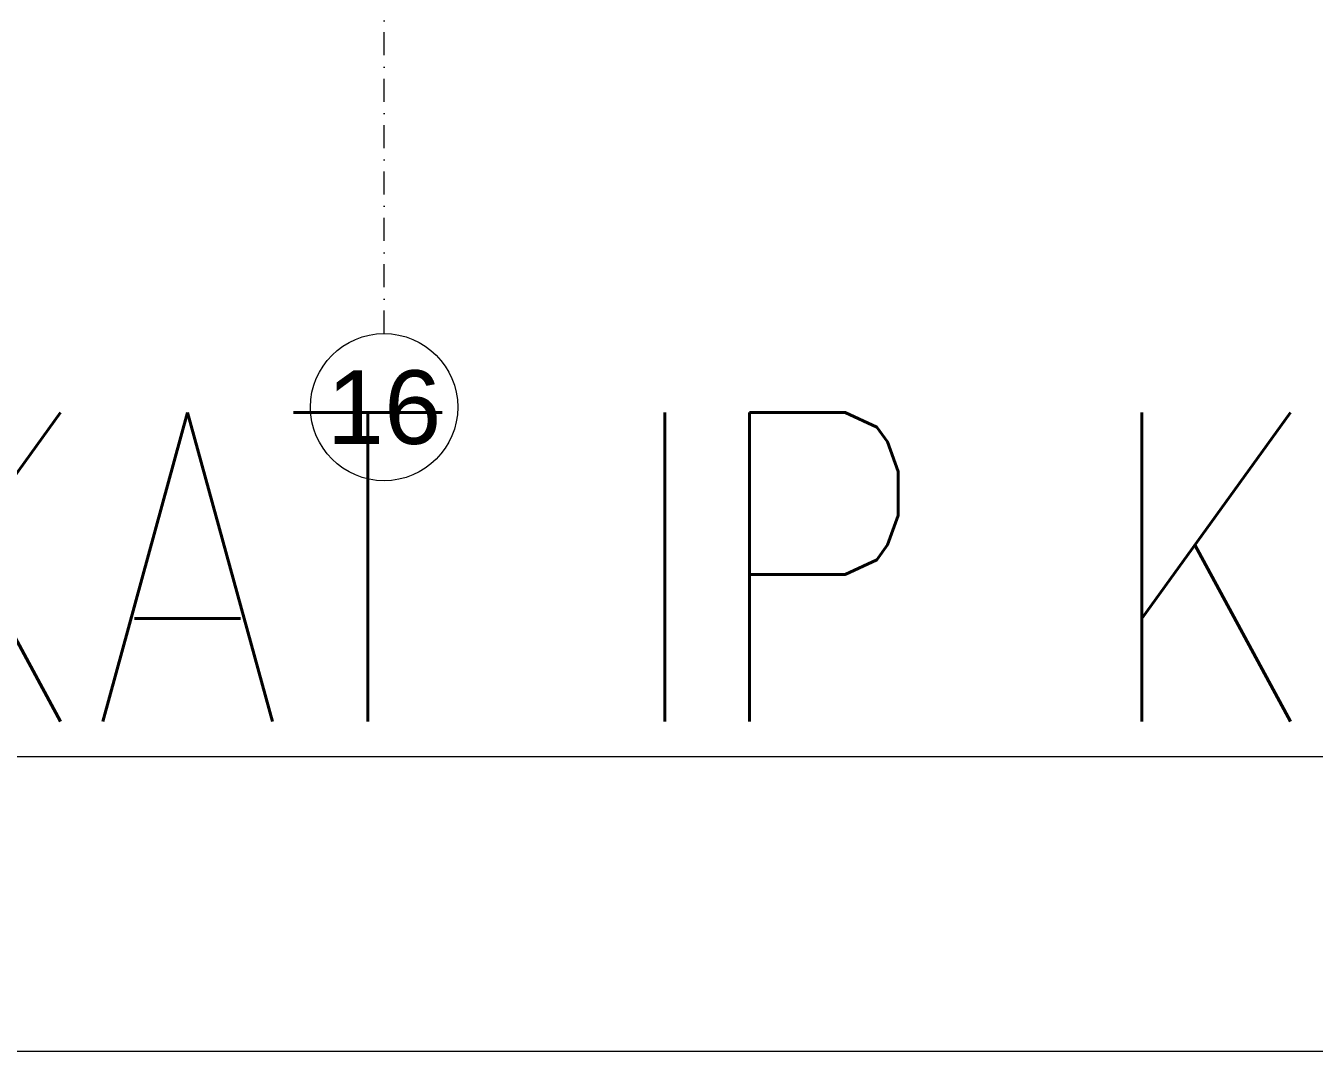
# Model space of a CAD drawing. Extents: x -1281 to 23780, y 0 to 7214.
# Drawn here: x 2525.2 to 2875.1, y 0 to 278.6 of the extents above; entities that cross this region are included whole.
import ezdxf
from ezdxf.enums import TextEntityAlignment as Align

# ---------------------------------------------------------------- set-up
doc = ezdxf.new("R2010")
doc.units = 0
doc.header["$LTSCALE"] = 25
doc.header["$MEASUREMENT"] = 0
doc.linetypes.add('DASHDOT2', pattern=[0.5, 0.25, -0.125, 0, -0.125])
doc.layers.get('0').update_dxf_attribs({"color": 9, "lineweight": 9})
for name, color, linetype, lineweight in [('10', 9, 'Continuous', 9), ('24', 9, 'DASHDOT2', 9), ('40A', 9, 'Continuous', 9), ('E-YAZI', 7, 'Continuous', 30)]:
    doc.layers.add(name, color=color, linetype=linetype, lineweight=lineweight)
doc.styles.add('Arial', font='arial.ttf', dxfattribs={"height": 2.5})
doc.styles.add('E-YAZI', font='txttw.shx')

# ---------------------------------------------------------------- blocks, each defined once
blk = doc.blocks.new('0_aks')
at = {"linetype": 'Continuous'}
blk.add_circle((0, 0), 2, dxfattribs=at)
at = {"style": 'Arial'}
blk.add_attdef('AKS', text='', height=2, dxfattribs=at).set_placement((0, 0), align=Align.MIDDLE_CENTER)
blk = doc.blocks.new('P-AKS_AUDI')
at = {"layer": '24'}
blk.add_lwpolyline([(-2100, -2590), (-2100, -2440)], dxfattribs=at)
at = {"layer": '24', "xscale": 10, "yscale": 10, "zscale": 10}
blk.add_blockref('0_aks', (-2100, -2610), dxfattribs=at).add_auto_attribs({'AKS': '16'})
blk = doc.blocks.new('p-zemin kat')
at = {"layer": '24'}
blk.add_blockref('P-AKS_AUDI', (4722.5, 2785), dxfattribs=at)

msp = doc.modelspace()

# ---------------------------------------------------------------- linework, layer by layer
at = {"layer": '40A'}
for points in [[(5945, 4205), (0, 4205), (0, 0), (5945, 0)], [(5405.06, 80), (80, 80), (80, 4125), (5405.06, 4125)]]:
    msp.add_lwpolyline(points, close=True, dxfattribs=at)

# ---------------------------------------------------------------- block references
at = {"layer": '10'}
msp.add_blockref('p-zemin kat', (0, 0), dxfattribs=at)

# ---------------------------------------------------------------- texts
at = {"layer": 'E-YAZI', "color": 4, "style": 'E-YAZI', "width": 0.8}
msp.add_text('ZEMIN KAT IP KAMERA YERLESIM', height=84, dxfattribs=at).set_placement((2168.8, 89.55))

doc.saveas('drawing.dxf')
